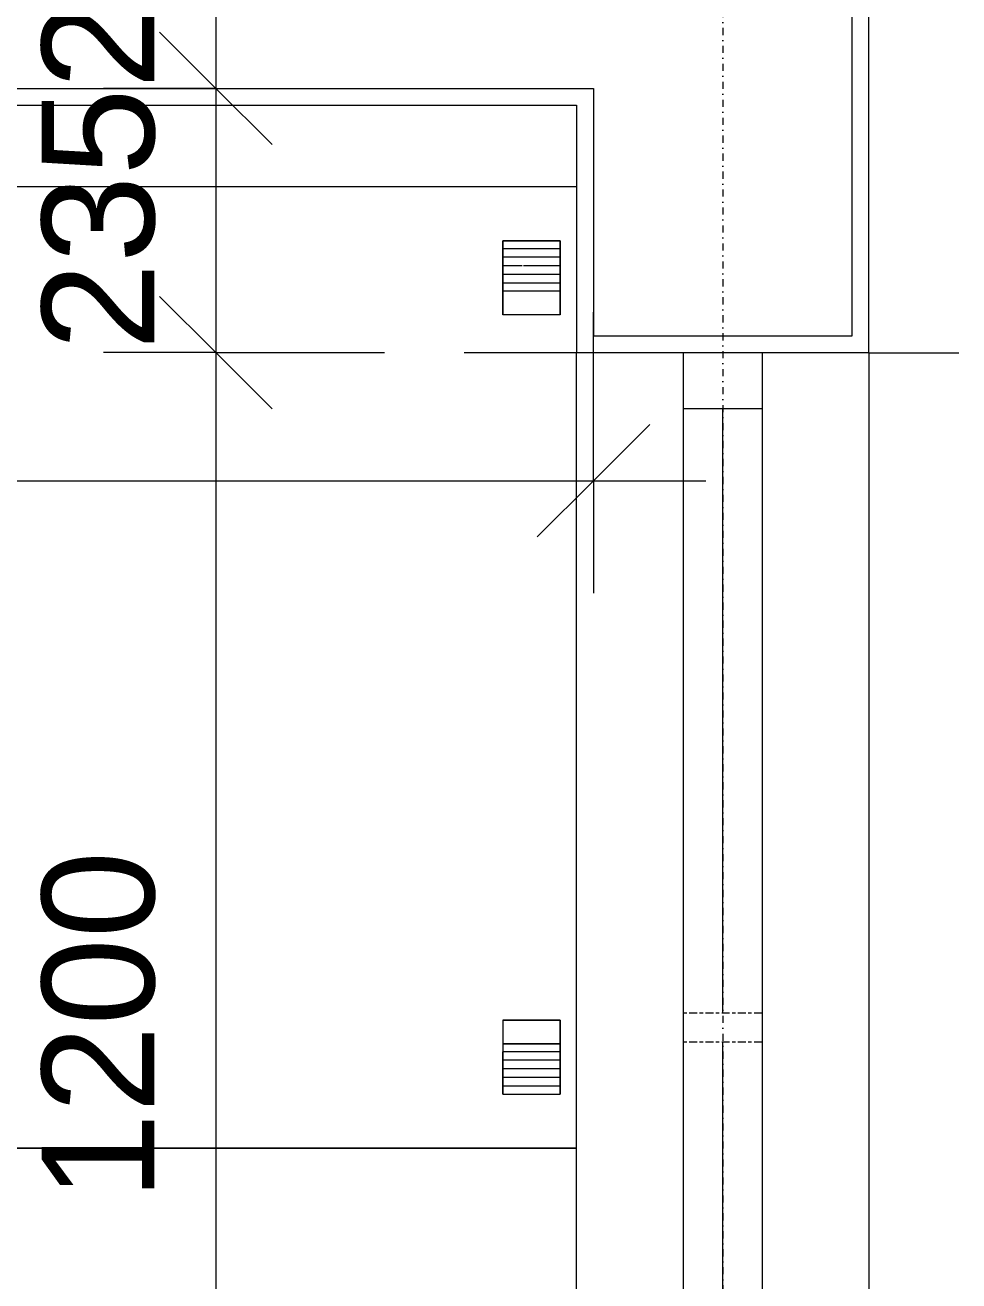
# Model space of a CAD drawing. Header units: millimetres. Extents: x -21051 to 202668, y -15646 to 13691.
# Drawn here: x 8008 to 8839, y 33 to 1150 of the extents above; entities that cross this region are included whole.
import ezdxf

# ---------------------------------------------------------------- set-up
doc = ezdxf.new("R2010")
doc.units = ezdxf.units.MM
doc.linetypes.add('Centre', pattern=[14.4, 3, -2.2, 7, -2.2])
doc.linetypes.add('Dash dot', pattern=[15.875, 6.35, -4.7625, 0, -4.7625])
for name, color, linetype, lineweight in [('A-ANNO-DIMS', 211, 'Continuous', 9), ('A-ANNO-DIMS-100', 211, 'Continuous', 9), ('A-GLAZ', 151, 'Continuous', 5), ('A-WALL', 113, 'Continuous', 5), ('G-IMPT', 8, 'Continuous', 5), ('I-FURN', 30, 'Continuous', 5), ('I-WALL', 2, 'Continuous', 5), ('S-GRID', 1, 'Continuous', 9)]:
    doc.layers.add(name, color=color, linetype=linetype, lineweight=lineweight)
doc.layers.get('0').off()
doc.layers.get('I-FURN').off()
doc.styles.add('Arial_3', font='arial.ttf', dxfattribs={"height": 100})
doc.dimstyles.new('Arial_1_0', dxfattribs={"dimscale": 304.8, "dimtxt": 102.02594, "dimasz": 0.328084, "dimexe": 0.328084, "dimexo": 0.0625, "dimgap": 0.082021, "dimtad": 1, "dimdec": 0, "dimzin": 0, "dimdsep": 46, "dimtxsty": 'Arial_3', "dimblk1": 'OBLIQUE', "dimblk2": 'OBLIQUE', "dimsah": 1, "dimcen": 0.09, "dimdle": 0.328084, "dimazin": 0, "dimtfac": 1, "dimtdec": 4, "dimtix": 1, "dimtmove": 0, "dimatfit": 3, "dimfxl": 0.492126, "dimfxlon": 1, "dimtvp": 1, "dimtolj": 1, "dimtzin": 0, "dimarcsym": 2})

# ---------------------------------------------------------------- blocks, each defined once
blk = doc.blocks.new('Casement - 2L - 1200 X 1500-1144847-00_Ground floor')
at = {"layer": 'A-GLAZ'}
for p, q in [((-273.8, 130), (-273.8, 210)), ((-273.8, 35), (-223.8, 35)), ((-223.8, 35), (876.2, 35)), ((-223.8, 35), (-223.8, -35)), ((313.2, 0), (-223.8, 0)), ((-223.8, 0), (-223.8, -15)), ((876.2, 0), (339.2, 0)), ((-223.8, -35), (-273.8, -35)), ((876.2, -35), (-223.8, -35)), ((-273.8, -130), (-273.8, -230))]:
    blk.add_line(p, q, dxfattribs=at)
at = {"layer": 'A-GLAZ', "linetype": 'Centre'}
for p, q in [((313.2, -35), (313.2, 35)), ((339.2, -35), (339.2, 35))]:
    blk.add_line(p, q, dxfattribs=at)
blk = doc.blocks.new('Refrigerator_6204 - Refrigerator_dwg-V39-00_Ground floor')
at = {"layer": 'G-IMPT'}
for p, q in [((0, 576), (0, 48)), ((0, 576), (0, 0)), ((0, 576), (0, 48)), ((0, 576), (0, 0)), ((855, 576), (147.5, 576)), ((855, 576), (147.5, 576)), ((855, 48), (855, 576)), ((855, 0), (855, 576)), ((855, 48), (855, 576)), ((855, 576), (855, 0)), ((48, 561.3), (48, 510.3)), ((55.1, 561.3), (48, 561.3)), ((48, 510.3), (48, 561.3)), ((113.9, 561.3), (48, 561.3)), ((48, 561.3), (48, 510.3)), ((62.7, 561.3), (55.1, 561.3)), ((55.1, 561.3), (55.1, 510.3)), ((55.1, 561.3), (55.1, 510.3)), ((62.7, 561.3), (70.4, 561.3)), ((62.7, 561.3), (62.7, 510.3)), ((62.7, 561.3), (62.7, 510.3)), ((78.1, 561.3), (70.4, 561.3)), ((70.4, 561.3), (70.4, 528.6)), ((70.4, 561.3), (70.4, 528.6)), ((78.1, 561.3), (85.7, 561.3)), ((78.1, 561.3), (78.1, 510.3)), ((78.1, 561.3), (78.1, 510.3)), ((85.7, 561.3), (92.8, 561.3)), ((85.7, 561.3), (85.7, 510.3)), ((85.7, 561.3), (85.7, 510.3)), ((113.9, 561.3), (92.8, 561.3)), ((92.8, 561.3), (92.8, 510.3)), ((113.9, 561.3), (113.9, 510.3)), ((762.2, 561.3), (741.1, 561.3)), ((741.1, 561.3), (807, 561.3)), ((741.1, 510.3), (741.1, 561.3)), ((741.1, 561.3), (741.1, 510.3)), ((807, 561.3), (741.1, 561.3)), ((762.2, 561.3), (769.3, 561.3)), ((762.2, 561.3), (762.2, 510.3)), ((769.3, 561.3), (762.2, 561.3)), ((776.9, 561.3), (769.3, 561.3)), ((769.3, 561.3), (769.3, 510.3)), ((784.6, 561.3), (776.9, 561.3)), ((776.9, 561.3), (776.9, 510.3)), ((792.3, 561.3), (784.6, 561.3)), ((784.6, 561.3), (784.6, 510.3)), ((799.9, 561.3), (792.3, 561.3)), ((792.3, 561.3), (792.3, 510.3)), ((799.9, 561.3), (807, 561.3)), ((799.9, 561.3), (799.9, 510.3)), ((807, 510.3), (807, 561.3)), ((807, 510.3), (807, 561.3)), ((807, 510.3), (807, 561.3)), ((70.4, 527.6), (70.4, 510.3)), ((70.4, 527.6), (70.4, 510.3)), ((55.1, 510.3), (48, 510.3)), ((48, 510.3), (113.9, 510.3)), ((62.7, 510.3), (55.1, 510.3)), ((62.7, 510.3), (70.4, 510.3)), ((78.1, 510.3), (70.4, 510.3)), ((78.1, 510.3), (85.7, 510.3)), ((92.8, 510.3), (85.7, 510.3)), ((113.9, 510.3), (92.8, 510.3)), ((741.1, 510.3), (762.2, 510.3)), ((741.1, 510.3), (807, 510.3)), ((741.1, 510.3), (807, 510.3)), ((762.2, 510.3), (769.3, 510.3)), ((776.9, 510.3), (769.3, 510.3)), ((784.6, 510.3), (776.9, 510.3)), ((792.3, 510.3), (784.6, 510.3)), ((799.9, 510.3), (792.3, 510.3)), ((807, 510.3), (799.9, 510.3))]:
    blk.add_line(p, q, dxfattribs=at)
at = {"layer": 'G-IMPT', "flags": 128}
for points in [[(48, 561.3), (113.9, 561.3), (113.9, 510.3), (48, 510.3)], [(807, 561.3), (799.9, 561.3), (799.9, 510.3), (807, 510.3)]]:
    blk.add_lwpolyline(points, close=True, dxfattribs=at)
for points in [[(48, 561.3), (55.1, 561.3), (62.7, 561.3), (70.4, 561.3), (78.1, 561.3), (85.7, 561.3), (92.8, 561.3), (113.9, 561.3)], [(92.8, 561.3), (92.8, 510.3), (113.9, 510.3)], [(762.2, 510.3), (762.2, 561.3), (741.1, 561.3)], [(776.9, 561.3), (769.3, 561.3), (769.3, 510.3), (776.9, 510.3)], [(784.6, 561.3), (776.9, 561.3), (776.9, 510.3), (784.6, 510.3)], [(792.3, 561.3), (784.6, 561.3), (784.6, 510.3), (792.3, 510.3)], [(799.9, 561.3), (792.3, 561.3), (792.3, 510.3), (799.9, 510.3)], [(92.8, 510.3), (85.7, 510.3), (78.1, 510.3), (70.4, 510.3), (62.7, 510.3), (55.1, 510.3), (48, 510.3)], [(741.1, 510.3), (762.2, 510.3), (769.3, 510.3)]]:
    blk.add_lwpolyline(points, dxfattribs=at)
blk = doc.blocks.new('Refrigerator_6204 - Refrigerator_6204-V40-00_Ground floor')
blk.add_blockref('Refrigerator_6204 - Refrigerator_dwg-V39-00_Ground floor', (-427.5, -576))
blk = doc.blocks.new('DIMBLOCK108-00_Ground floor')
at = {"layer": 'A-ANNO-DIMS-100', "transparency": 16777216}
for p, q in [((6559, 744.6), (6559, 894.6)), ((8514, 744.6), (8514, 894.6)), ((6559, 744.6), (6609, 794.6)), ((8514, 744.6), (8564, 794.6)), ((6559, 744.6), (6509, 694.6)), ((6559, 744.6), (8614, 744.6)), ((6559, 744.6), (6559, 644.6)), ((8514, 744.6), (8464, 694.6)), ((8514, 744.6), (8514, 644.6))]:
    blk.add_line(p, q, dxfattribs=at)
at = {"layer": 'A-ANNO-DIMS-100', "color": 0, "transparency": 16777216, "insert": (7382.7, 899.5), "char_height": 100, "width": 369.177, "attachment_point": 1, "line_spacing_factor": 0.941778, "style": 'Arial_3'}
blk.add_mtext('1955', dxfattribs=at)
blk = doc.blocks.new('_Oblique')
at = {"color": 0, "linetype": 'ByBlock', "lineweight": -2}
blk.add_line((-0.5, -0.5), (0.5, 0.5), dxfattribs=at)
blk = doc.blocks.new('DIMBLOCK213-00_Ground floor')
at = {"layer": 'A-ANNO-DIMS-100', "transparency": 16777216}
for p, q in [((8178, 1323.5), (8128, 1373.5)), ((8178, 1323.5), (8078, 1323.5)), ((8178, 1323.5), (8178, 1093.5)), ((8178, 1323.5), (8228, 1273.5)), ((8178, 1323.5), (8328, 1323.5)), ((8178, 1093.5), (8128, 1143.5)), ((8178, 1093.5), (8078, 1093.5)), ((8178, 1093.5), (8228, 1043.5)), ((8178, 1093.5), (8328, 1093.5))]:
    blk.add_line(p, q, dxfattribs=at)
at = {"layer": 'A-ANNO-DIMS-100', "color": 0, "transparency": 16777216, "insert": (8023.2, 1093.1), "char_height": 100, "width": 276.883, "attachment_point": 1, "rotation": 90, "line_spacing_factor": 0.941778, "style": 'Arial_3'}
blk.add_mtext('230', dxfattribs=at)
blk = doc.blocks.new('DIMBLOCK214-00_Ground floor')
at = {"layer": 'A-ANNO-DIMS-100', "transparency": 16777216}
for p, q in [((8178, 1093.5), (8128, 1143.5)), ((8178, 1093.5), (8078, 1093.5)), ((8178, 1093.5), (8178, 858.5)), ((8178, 1093.5), (8228, 1043.5)), ((8178, 1093.5), (8328, 1093.5)), ((8178, 858.5), (8128, 908.5)), ((8178, 858.5), (8078, 858.5)), ((8178, 858.5), (8228, 808.5)), ((8178, 858.5), (8328, 858.5))]:
    blk.add_line(p, q, dxfattribs=at)
at = {"layer": 'A-ANNO-DIMS-100', "color": 0, "transparency": 16777216, "insert": (8023.2, 860.6), "char_height": 100, "width": 276.883, "attachment_point": 1, "rotation": 90, "line_spacing_factor": 0.941778, "style": 'Arial_3'}
blk.add_mtext('235', dxfattribs=at)
blk = doc.blocks.new('DIMBLOCK215-00_Ground floor')
at = {"layer": 'A-ANNO-DIMS-100', "transparency": 16777216}
for p, q in [((8178, 858.5), (8128, 908.5)), ((8178, 858.5), (8078, 858.5)), ((8178, 858.5), (8178, -341.5)), ((8178, 858.5), (8228, 808.5)), ((8178, 858.5), (8328, 858.5)), ((8178, -341.5), (8128, -291.5)), ((8178, -341.5), (8078, -341.5)), ((8178, -341.5), (8228, -391.5)), ((8178, -341.5), (8328, -341.5))]:
    blk.add_line(p, q, dxfattribs=at)
at = {"layer": 'A-ANNO-DIMS-100', "color": 0, "transparency": 16777216, "insert": (8023.2, 104.6), "char_height": 100, "width": 369.177, "attachment_point": 1, "rotation": 90, "line_spacing_factor": 0.941778, "style": 'Arial_3'}
blk.add_mtext('1200', dxfattribs=at)

msp = doc.modelspace()

# ---------------------------------------------------------------- linework, layer by layer
at = {"layer": 'A-WALL', "lineweight": 18}
for p, q in [((8744, 873.5), (8744, 3178.5)), ((6559, 1093.5), (8514, 1093.5)), ((8514, 1093.5), (8514, 873.5)), ((8514, 873.5), (8744, 873.5))]:
    msp.add_line(p, q, dxfattribs=at)
at = {"layer": 'I-WALL', "lineweight": 18}
for p, q in [((8759, 858.5), (8759, 3193.5)), ((6559, 1078.5), (8499, 1078.5)), ((8499, 1078.5), (8499, 858.5)), ((8499, 858.5), (8759, 858.5))]:
    msp.add_line(p, q, dxfattribs=at)
at = {"layer": 'I-WALL'}
for p, q in [((8499, -341.5), (8499, 858.5)), ((8759, 858.5), (8759, -341.5))]:
    msp.add_line(p, q, dxfattribs=at)
at = {"layer": 'S-GRID', "linetype": 'Dash dot', "lineweight": 18}
msp.add_line((8629, 8463.9), (8629, -12107.9), dxfattribs=at)

# ---------------------------------------------------------------- block references
at = {"layer": 'A-GLAZ', "rotation": 269.9999999999998}
msp.add_blockref('Casement - 2L - 1200 X 1500-1144847-00_Ground floor', (8629, 584.6), dxfattribs=at)
at = {"layer": 'I-FURN', "color": 254, "rotation": 269.9999999999995}
msp.add_blockref('Refrigerator_6204 - Refrigerator_6204-V40-00_Ground floor', (8499, 578.5), dxfattribs=at)

# ---------------------------------------------------------------- dimensions: what is measured, and where the dimension line sits
at = {"layer": 'A-ANNO-DIMS'}
for base, p1, p2, angle, override, picture, middle in [((8178, 1093.5), (8328, 1323.5), (8328, 1093.5), 90, {"dimpost": '<>', "dimfxl": 230}, 'DIMBLOCK213-00_Ground floor', (8101.9, 1208.5)), ((8178, 858.5), (8328, 1093.5), (8328, 858.5), 90, {"dimpost": '<>', "dimfxl": 235}, 'DIMBLOCK214-00_Ground floor', (8101.9, 976)), ((8178, -341.5), (8328, 858.5), (8328, -341.5), 90, {"dimpost": '<>', "dimfxl": 1200}, 'DIMBLOCK215-00_Ground floor', (8102, 258.5)), ((8514, 744.6), (6559, 894.6), (8514, 894.6), 0, {"dimpost": '<>', "dimfxl": 1955}, 'DIMBLOCK108-00_Ground floor', (7536.5, 820.7))]:
    dim = msp.add_linear_dim(base=base, p1=p1, p2=p2, angle=angle, dimstyle='Arial_1_0', override=override, dxfattribs=at)
    dim.commit()
    dim.dimension.update_dxf_attribs({"geometry": picture, "text_midpoint": middle})

doc.saveas('drawing.dxf')
